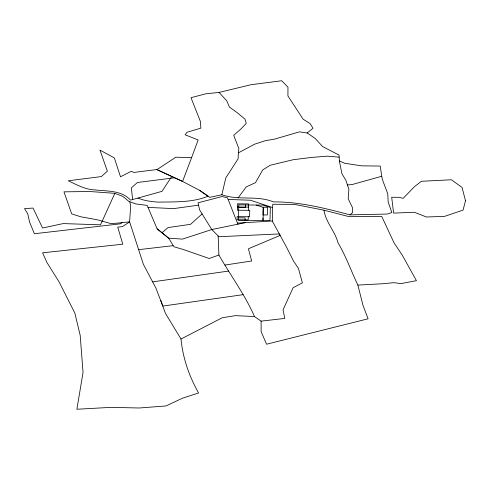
<?xml version="1.0" encoding="UTF-8"?>
<svg xmlns="http://www.w3.org/2000/svg" width="490" height="490" viewBox="0 0 490 490"><rect width="100%" height="100%" fill="white"/><g stroke="black" fill="none" stroke-linecap="round" stroke-linejoin="round"><path stroke-width="0.73" d="M245.049 220.292L245.116 217.879L238.44 217.817M245.459 204.949L245.386 207.619L238.71 207.558M248.252 216.727L248.167 219.93L237.062 219.832L237.148 216.629L249.575 216.739L249.747 210.326L237.313 210.216L237.485 203.803L248.595 203.901L248.424 210.314M262.818 220.445L263.093 218.038M263.032 220.451L263.375 207.411L256.215 205.047M237.877 224.187L227.489 197.807L222.148 196.514L198.046 202.817L199.595 209.861L211.778 229.541L218.179 235.941L218.914 255.033C230.631 275.625 244.982 294.772 254.512 316.565L261.09 321.14L284.788 318.42L283.036 309.852L293.094 287.765L302.385 282.834L298.453 268.465L293.443 260.907L286.564 247.23L272.293 221.014L272.74 204.269L294.423 204.361L323.976 210.192L348.139 216.409L381.753 216.47L394.095 242.985L402.351 255.29L416.427 280.672L400.991 283.606L393.929 282.675L382.445 283.765L357.872 285.088C351.134 271.08 346.044 256.307 338.045 242.869C335.031 231.17 325.703 222.282 323.976 210.192M238.348 152.862L238.134 158.754L225.792 177.937L221.854 194.75L209.714 197.36L199.773 190.432L182.586 181.435L156.959 169.638L175.812 157.198L191.572 157.682L198.156 139.969L185.147 134.805L187.07 132.227L200.827 128.147L200.496 121.716L191.002 97.694L205.849 93.798L219.085 92.426L251.021 84.715L281.707 80.752L287.961 87.165L287.924 95.954L303.114 119.193L310.17 123.627L312.988 128.239L307.187 132.962L299.396 131.853L274.786 139.08L265.623 140.618L254.665 144.158L238.348 152.862L238.869 148.586L233.706 135.32L241.374 128.576L246.25 123.364L244.994 119.156L236.94 112.461L229.443 107.083L226.803 100.916L219.085 92.426M191.572 157.682L182.586 181.435L156.776 169.54L134.021 172.431L131.149 171.353L120.497 176.798L114.36 157.927L99.954 150.093L107.377 171.206L101.32 176.584L68.288 180.779C76.63 184.767 85.591 189.704 94.938 189.912C107.132 191.363 121.514 190.102 130.548 200.122L161.982 191.339L171.782 176.48M218.914 255.033L209.224 258.506L183.242 249.477L173.981 246.776L168.664 238.171L157.112 228.83L147.172 205.402L135.748 203.914L129.029 201.482L122.702 196.331L114.838 193.336L100.53 224.818L63.137 223.587L42.557 228.028L33.063 208.066L24.5 208.636L27.71 213.677L29.651 222.295L34.386 233.736L120.313 223.85L122.139 222.644L129.617 221.866L143.368 264.288L155.851 287.949L162.803 306.072L243.065 294.674M238.03 197.991L246.262 186.874L255.486 182.672L262.677 169.969L270.192 165.271L293.198 159.728L311.787 157.406L327.412 156.169L339.154 157.168L339.38 160.947L341.916 173.711L345.928 180.424L348.886 189.342L348.206 198.867L352.39 207.448L352.696 212.44L349.964 214.865C324.95 208.213 299.506 201.678 273.445 201.898C256.968 195.038 238.648 200.778 221.854 194.75M202.162 213.873L190.524 224.328L168.082 227.556L161.994 232.768L157.112 228.83M129.783 201.757L130.646 206.112L129.617 221.866L122.482 226.631L117.753 227.133L122.782 244.192L42.569 252.816L46.948 262.53L59.07 281.873L74.866 313.11L80.201 335.399L83.043 372.498L76.881 409.248L110.758 407.368L139.252 407.992L165.963 405.959L182.372 398.241L198.585 392.974C189.158 376.289 182.886 358.233 180.994 339.019L222.239 317.759L235.47 315.634L254.512 316.565M339.38 160.947L344.795 163.299L361.571 165.834L380.234 166.061L381.753 176.271L352.09 184.559L347.373 184.951M245.453 222.632L211.778 229.541L182.445 239.114L168.664 238.171L161.994 232.768M224.886 265.059L251.676 260.992L248.406 248.767L280.127 235.408L279.325 233.932L218.209 236.75L218.179 235.941M152.549 281.879L228.536 271.074M198.56 205.145L173.576 208.624L148.011 207.386M174.618 177.778L137.433 182.5L131.375 187.878L132.619 199.546M138.799 249.643L173.001 245.68M122.139 222.644L111.316 223.697L97.216 219.777L80.795 216.776L71.687 213.885L63.976 191.835L89.909 191.517L114.838 193.336M237.448 223.109L272.293 221.014M349.964 214.865L387.265 214.05L391.871 212.556L388.202 202.192L387.755 193.764L382.414 179.64L381.753 176.271M237.399 207.007L248.51 207.105M228.132 199.442L250.47 200.239L272.654 207.564M137.99 198.046C144.354 200.845 151.398 201.598 158.264 202.143C174.93 201.733 192.325 202.738 208.011 196.172L199.773 190.432M307.187 132.962L315.18 138.45L322.622 146.565L339.043 155.073L339.154 157.168M180.994 339.019L165.406 313.3L160.818 300.554M357.872 285.088L362.998 305.38L368.088 318.794L266.548 344.225L261.139 331.693L261.09 321.14M238.783 204.887L238.373 220.231L269.99 220.512L270.333 207.54L262.965 205.102L238.783 204.887M263.161 207.239L262.952 214.932L267.393 214.969L267.601 207.276L263.161 207.239M465.5 200.759L463.062 210.118L444.546 216.378L426.429 216.99L414.369 212.268L393.623 213.101L391.682 197.268L399.032 197.305L403.184 198.334L414.552 186.598L421.388 181.288L451.425 179.769L462.058 187.437L465.5 200.759"/></g></svg>
